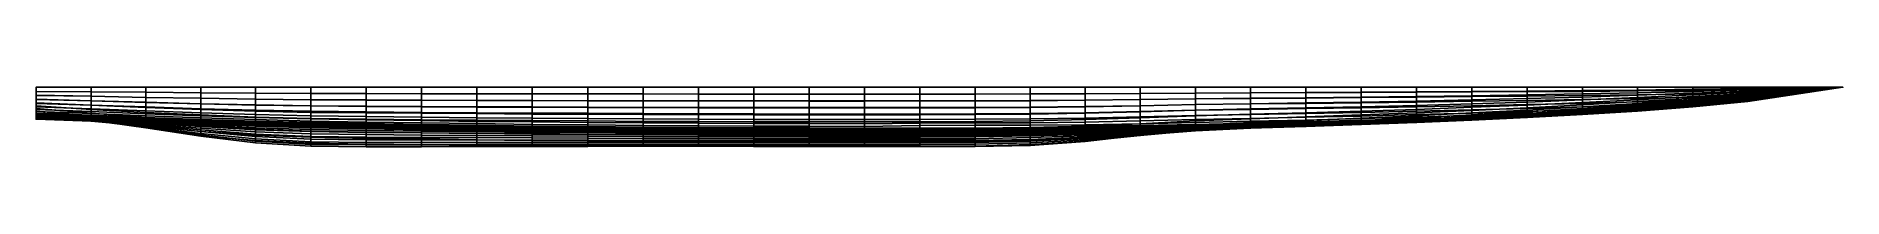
# Model space of a CAD drawing. Header units: millimetres. Extents: x 0 to 15000, y -4234 to -3738.
import ezdxf

# ---------------------------------------------------------------- set-up
doc = ezdxf.new("R2010")
doc.units = ezdxf.units.MM
doc.header["$MEASUREMENT"] = 0
doc.layers.add('Hull Meshes', color=18, linetype='Continuous', true_color=0x000000)

msp = doc.modelspace()

# ---------------------------------------------------------------- meshes
at = {"layer": 'Hull Meshes'}
mesh = msp.add_polyface(dxfattribs=at)
corners = [(0, -3738, -89), (456, -3738, -104), (456, -3775, -103), (0, -3772, -89), (456, -3813, -100), (0, -3806, -86), (456, -3850, -92), (0, -3840, -80), (456, -3886, -79), (0, -3873, -69), (456, -3917, -58), (0, -3902, -50), (456, -3941, -28), (0, -3924, -24), (456, -3958, 6), (0, -3941, 6), (456, -3971, 41), (0, -3953, 38), (456, -3981, 78), (0, -3963, 71), (456, -3989, 115), (0, -3971, 104), (456, -3996, 152), (0, -3978, 138), (456, -4002, 189), (0, -3985, 172), (456, -4007, 227), (0, -3990, 206), (456, -4012, 264), (0, -3995, 240), (456, -4016, 302), (0, -3999, 274), (456, -4019, 340), (0, -4002, 308), (456, -4020, 378), (0, -4004, 342), (456, -4021, 415), (0, -4004, 377), (456, -4021, 453), (0, -4001, 411), (456, -4019, 491), (0, -3997, 445), (456, -4016, 529), (0, -3989, 479), (456, -4011, 566), (0, -3980, 512), (456, -4004, 604), (0, -3968, 544), (456, -3994, 641), (0, -3954, 576), (456, -3978, 675), (0, -3936, 606), (456, -3955, 705), (0, -3916, 634), (456, -3923, 726), (0, -3893, 659), (456, -3887, 737), (0, -3867, 681), (456, -3851, 746), (0, -3837, 699), (456, -3813, 752), (0, -3805, 712), (456, -3775, 753), (0, -3772, 719), (456, -3738, 753), (0, -3738, 721), (910, -3738, -122), (910, -3780, -121), (910, -3822, -116), (910, -3863, -107), (910, -3902, -90), (910, -3935, -64), (910, -3960, -30), (910, -3977, 9), (910, -3989, 49), (910, -3999, 90), (910, -4007, 132), (910, -4014, 174), (910, -4020, 215), (910, -4025, 257), (910, -4029, 299), (910, -4034, 341), (910, -4040, 383), (910, -4047, 425), (910, -4054, 467), (910, -4061, 508), (910, -4067, 550), (910, -4072, 592), (910, -4075, 634), (910, -4073, 677), (910, -4060, 717), (910, -4028, 743), (910, -3989, 758), (910, -3948, 769), (910, -3906, 776), (910, -3864, 781), (910, -3822, 784), (910, -3780, 785), (910, -3738, 785)]
mesh.append_faces([[corners[k] for k in face] for face in [(0, 1, 2, 3), (3, 2, 4, 5), (5, 4, 6, 7), (7, 6, 8, 9), (9, 8, 10, 11), (11, 10, 12, 13), (13, 12, 14, 15), (15, 14, 16, 17), (17, 16, 18, 19), (19, 18, 20, 21), (21, 20, 22, 23), (23, 22, 24, 25), (25, 24, 26, 27), (27, 26, 28, 29), (29, 28, 30, 31), (31, 30, 32, 33), (33, 32, 34, 35), (35, 34, 36, 37), (37, 36, 38, 39), (39, 38, 40, 41), (41, 40, 42, 43), (43, 42, 44, 45), (45, 44, 46, 47), (47, 46, 48, 49), (49, 48, 50, 51), (51, 50, 52, 53), (53, 52, 54, 55), (55, 54, 56, 57), (57, 56, 58, 59), (59, 58, 60, 61), (61, 60, 62, 63), (63, 62, 64, 65), (1, 66, 67, 2), (2, 67, 68, 4), (4, 68, 69, 6), (6, 69, 70, 8), (8, 70, 71, 10), (10, 71, 72, 12), (12, 72, 73, 14), (14, 73, 74, 16), (16, 74, 75, 18), (18, 75, 76, 20), (20, 76, 77, 22), (22, 77, 78, 24), (24, 78, 79, 26), (26, 79, 80, 28), (28, 80, 81, 30), (30, 81, 82, 32), (32, 82, 83, 34), (34, 83, 84, 36), (36, 84, 85, 38), (38, 85, 86, 40), (40, 86, 87, 42), (42, 87, 88, 44), (44, 88, 89, 46), (46, 89, 90, 48), (48, 90, 91, 50), (50, 91, 92, 52), (52, 92, 93, 54), (54, 93, 94, 56), (56, 94, 95, 58), (58, 95, 96, 60), (60, 96, 97, 62), (62, 97, 98, 64)]])
mesh = msp.add_polyface(dxfattribs=at)
corners = [(910, -3738, -122), (1366, -3738, -143), (1366, -3784, -141), (910, -3780, -121), (1366, -3830, -135), (910, -3822, -116), (1366, -3875, -124), (910, -3863, -107), (1366, -3917, -104), (910, -3902, -90), (1366, -3952, -74), (910, -3935, -64), (1366, -3977, -35), (910, -3960, -30), (1366, -3993, 8), (910, -3977, 9), (1366, -4006, 53), (910, -3989, 49), (1366, -4015, 98), (910, -3999, 90), (1366, -4023, 144), (910, -4007, 132), (1366, -4030, 190), (910, -4014, 174), (1366, -4036, 236), (910, -4020, 215), (1366, -4041, 282), (910, -4025, 257), (1366, -4046, 328), (910, -4029, 299), (1366, -4055, 373), (910, -4034, 341), (1366, -4066, 418), (910, -4040, 383), (1366, -4079, 462), (910, -4047, 425), (1366, -4093, 507), (910, -4054, 467), (1366, -4108, 550), (910, -4061, 508), (1366, -4122, 595), (910, -4067, 550), (1366, -4135, 639), (910, -4072, 592), (1366, -4145, 684), (910, -4075, 634), (1366, -4143, 730), (910, -4073, 677), (1366, -4107, 749), (910, -4060, 717), (1366, -4061, 750), (910, -4028, 743), (1366, -4015, 749), (910, -3989, 758), (1366, -3969, 749), (910, -3948, 769), (1366, -3923, 748), (910, -3906, 776), (1366, -3876, 746), (910, -3864, 781), (1366, -3830, 745), (910, -3822, 784), (1366, -3784, 743), (910, -3780, 785), (1366, -3738, 742), (910, -3738, 785), (1822, -3738, -163), (1822, -3787, -161), (1822, -3837, -155), (1822, -3885, -141), (1822, -3930, -118), (1822, -3966, -84), (1822, -3991, -41), (1822, -4008, 6), (1822, -4020, 55), (1822, -4030, 104), (1822, -4038, 153), (1822, -4045, 203), (1822, -4050, 252), (1822, -4055, 302), (1822, -4063, 352), (1822, -4076, 400), (1822, -4092, 447), (1822, -4110, 494), (1822, -4129, 540), (1822, -4149, 586), (1822, -4168, 632), (1822, -4187, 679), (1822, -4200, 727), (1822, -4181, 770), (1822, -4136, 791), (1822, -4087, 802), (1822, -4038, 808), (1822, -3988, 809), (1822, -3938, 809), (1822, -3888, 809), (1822, -3838, 809), (1822, -3788, 809), (1822, -3738, 809)]
mesh.append_faces([[corners[k] for k in face] for face in [(0, 1, 2, 3), (3, 2, 4, 5), (5, 4, 6, 7), (7, 6, 8, 9), (9, 8, 10, 11), (11, 10, 12, 13), (13, 12, 14, 15), (15, 14, 16, 17), (17, 16, 18, 19), (19, 18, 20, 21), (21, 20, 22, 23), (23, 22, 24, 25), (25, 24, 26, 27), (27, 26, 28, 29), (29, 28, 30, 31), (31, 30, 32, 33), (33, 32, 34, 35), (35, 34, 36, 37), (37, 36, 38, 39), (39, 38, 40, 41), (41, 40, 42, 43), (43, 42, 44, 45), (45, 44, 46, 47), (47, 46, 48, 49), (49, 48, 50, 51), (51, 50, 52, 53), (53, 52, 54, 55), (55, 54, 56, 57), (57, 56, 58, 59), (59, 58, 60, 61), (61, 60, 62, 63), (63, 62, 64, 65), (1, 66, 67, 2), (2, 67, 68, 4), (4, 68, 69, 6), (6, 69, 70, 8), (8, 70, 71, 10), (10, 71, 72, 12), (12, 72, 73, 14), (14, 73, 74, 16), (16, 74, 75, 18), (18, 75, 76, 20), (20, 76, 77, 22), (22, 77, 78, 24), (24, 78, 79, 26), (26, 79, 80, 28), (28, 80, 81, 30), (30, 81, 82, 32), (32, 82, 83, 34), (34, 83, 84, 36), (36, 84, 85, 38), (38, 85, 86, 40), (40, 86, 87, 42), (42, 87, 88, 44), (44, 88, 89, 46), (46, 89, 90, 48), (48, 90, 91, 50), (50, 91, 92, 52), (52, 92, 93, 54), (54, 93, 94, 56), (56, 94, 95, 58), (58, 95, 96, 60), (60, 96, 97, 62), (62, 97, 98, 64)]])
mesh = msp.add_polyface(dxfattribs=at)
corners = [(1822, -3738, -163), (2281, -3738, -184), (2281, -3790, -181), (1822, -3787, -161), (2281, -3842, -174), (1822, -3837, -155), (2281, -3892, -159), (1822, -3885, -141), (2281, -3938, -135), (1822, -3930, -118), (2281, -3976, -99), (1822, -3966, -84), (2281, -4002, -54), (1822, -3991, -41), (2281, -4020, -4), (1822, -4008, 6), (2281, -4032, 47), (1822, -4020, 55), (2281, -4042, 98), (1822, -4030, 104), (2281, -4050, 150), (1822, -4038, 153), (2281, -4056, 202), (1822, -4045, 203), (2281, -4062, 254), (1822, -4050, 252), (2281, -4067, 306), (1822, -4055, 302), (2281, -4076, 357), (1822, -4063, 352), (2281, -4090, 408), (1822, -4076, 400), (2281, -4108, 457), (1822, -4092, 447), (2281, -4127, 506), (1822, -4110, 494), (2281, -4149, 554), (1822, -4129, 540), (2281, -4171, 601), (1822, -4149, 586), (2281, -4193, 648), (1822, -4168, 632), (2281, -4214, 696), (1822, -4187, 679), (2281, -4230, 746), (1822, -4200, 727), (2281, -4203, 788), (1822, -4181, 770), (2281, -4155, 810), (1822, -4136, 791), (2281, -4104, 818), (1822, -4087, 802), (2281, -4051, 818), (1822, -4038, 808), (2281, -3999, 818), (1822, -3988, 809), (2281, -3947, 816), (1822, -3938, 809), (2281, -3894, 815), (1822, -3888, 809), (2281, -3842, 813), (1822, -3838, 809), (2281, -3790, 811), (1822, -3788, 809), (2281, -3738, 810), (1822, -3738, 809), (2740, -3738, -202), (2740, -3791, -200), (2740, -3844, -192), (2740, -3896, -178), (2740, -3943, -153), (2740, -3982, -117), (2740, -4010, -71), (2740, -4028, -21), (2740, -4041, 31), (2740, -4051, 84), (2740, -4059, 137), (2740, -4066, 190), (2740, -4072, 243), (2740, -4077, 296), (2740, -4084, 349), (2740, -4098, 401), (2740, -4114, 452), (2740, -4133, 502), (2740, -4154, 551), (2740, -4175, 601), (2740, -4197, 649), (2740, -4218, 699), (2740, -4234, 750), (2740, -4212, 795), (2740, -4164, 819), (2740, -4112, 832), (2740, -4058, 835), (2740, -4005, 837), (2740, -3952, 839), (2740, -3898, 840), (2740, -3845, 840), (2740, -3791, 840), (2740, -3738, 840)]
mesh.append_faces([[corners[k] for k in face] for face in [(0, 1, 2, 3), (3, 2, 4, 5), (5, 4, 6, 7), (7, 6, 8, 9), (9, 8, 10, 11), (11, 10, 12, 13), (13, 12, 14, 15), (15, 14, 16, 17), (17, 16, 18, 19), (19, 18, 20, 21), (21, 20, 22, 23), (23, 22, 24, 25), (25, 24, 26, 27), (27, 26, 28, 29), (29, 28, 30, 31), (31, 30, 32, 33), (33, 32, 34, 35), (35, 34, 36, 37), (37, 36, 38, 39), (39, 38, 40, 41), (41, 40, 42, 43), (43, 42, 44, 45), (45, 44, 46, 47), (47, 46, 48, 49), (49, 48, 50, 51), (51, 50, 52, 53), (53, 52, 54, 55), (55, 54, 56, 57), (57, 56, 58, 59), (59, 58, 60, 61), (61, 60, 62, 63), (63, 62, 64, 65), (1, 66, 67, 2), (2, 67, 68, 4), (4, 68, 69, 6), (6, 69, 70, 8), (8, 70, 71, 10), (10, 71, 72, 12), (12, 72, 73, 14), (14, 73, 74, 16), (16, 74, 75, 18), (18, 75, 76, 20), (20, 76, 77, 22), (22, 77, 78, 24), (24, 78, 79, 26), (26, 79, 80, 28), (28, 80, 81, 30), (30, 81, 82, 32), (32, 82, 83, 34), (34, 83, 84, 36), (36, 84, 85, 38), (38, 85, 86, 40), (40, 86, 87, 42), (42, 87, 88, 44), (44, 88, 89, 46), (46, 89, 90, 48), (48, 90, 91, 50), (50, 91, 92, 52), (52, 92, 93, 54), (54, 93, 94, 56), (56, 94, 95, 58), (58, 95, 96, 60), (60, 96, 97, 62), (62, 97, 98, 64)]])
mesh = msp.add_polyface(dxfattribs=at)
corners = [(2740, -3738, -202), (3200, -3738, -219), (3200, -3792, -217), (2740, -3791, -200), (3200, -3846, -209), (2740, -3844, -192), (3200, -3898, -194), (2740, -3896, -178), (3200, -3947, -170), (2740, -3943, -153), (3200, -3988, -134), (2740, -3982, -117), (3200, -4016, -87), (2740, -4010, -71), (3200, -4035, -36), (2740, -4028, -21), (3200, -4048, 16), (2740, -4041, 31), (3200, -4059, 70), (2740, -4051, 84), (3200, -4067, 124), (2740, -4059, 137), (3200, -4074, 177), (2740, -4066, 190), (3200, -4080, 232), (2740, -4072, 243), (3200, -4085, 286), (2740, -4077, 296), (3200, -4092, 340), (2740, -4084, 349), (3200, -4103, 393), (2740, -4098, 401), (3200, -4119, 445), (2740, -4114, 452), (3200, -4137, 496), (2740, -4133, 502), (3200, -4156, 547), (2740, -4154, 551), (3200, -4176, 598), (2740, -4175, 601), (3200, -4197, 648), (2740, -4197, 649), (3200, -4217, 698), (2740, -4218, 699), (3200, -4234, 750), (2740, -4234, 750), (3200, -4217, 799), (2740, -4212, 795), (3200, -4169, 826), (2740, -4164, 819), (3200, -4117, 842), (2740, -4112, 832), (3200, -4063, 847), (2740, -4058, 835), (3200, -4009, 851), (2740, -4005, 837), (3200, -3955, 854), (2740, -3952, 839), (3200, -3900, 857), (2740, -3898, 840), (3200, -3846, 860), (2740, -3845, 840), (3200, -3792, 863), (2740, -3791, 840), (3200, -3738, 866), (2740, -3738, 840), (3659, -3738, -233), (3659, -3793, -231), (3659, -3847, -223), (3659, -3900, -208), (3659, -3950, -184), (3659, -3992, -148), (3659, -4022, -102), (3659, -4041, -50), (3659, -4055, 3), (3659, -4065, 57), (3659, -4074, 112), (3659, -4081, 166), (3659, -4087, 221), (3659, -4092, 276), (3659, -4098, 331), (3659, -4109, 385), (3659, -4123, 438), (3659, -4140, 490), (3659, -4158, 542), (3659, -4177, 594), (3659, -4197, 646), (3659, -4216, 697), (3659, -4232, 750), (3659, -4222, 801), (3659, -4176, 832), (3659, -4123, 847), (3659, -4068, 848), (3659, -4013, 849), (3659, -3958, 849), (3659, -3903, 850), (3659, -3848, 851), (3659, -3793, 851), (3659, -3738, 852)]
mesh.append_faces([[corners[k] for k in face] for face in [(0, 1, 2, 3), (3, 2, 4, 5), (5, 4, 6, 7), (7, 6, 8, 9), (9, 8, 10, 11), (11, 10, 12, 13), (13, 12, 14, 15), (15, 14, 16, 17), (17, 16, 18, 19), (19, 18, 20, 21), (21, 20, 22, 23), (23, 22, 24, 25), (25, 24, 26, 27), (27, 26, 28, 29), (29, 28, 30, 31), (31, 30, 32, 33), (33, 32, 34, 35), (35, 34, 36, 37), (37, 36, 38, 39), (39, 38, 40, 41), (41, 40, 42, 43), (43, 42, 44, 45), (45, 44, 46, 47), (47, 46, 48, 49), (49, 48, 50, 51), (51, 50, 52, 53), (53, 52, 54, 55), (55, 54, 56, 57), (57, 56, 58, 59), (59, 58, 60, 61), (61, 60, 62, 63), (63, 62, 64, 65), (1, 66, 67, 2), (2, 67, 68, 4), (4, 68, 69, 6), (6, 69, 70, 8), (8, 70, 71, 10), (10, 71, 72, 12), (12, 72, 73, 14), (14, 73, 74, 16), (16, 74, 75, 18), (18, 75, 76, 20), (20, 76, 77, 22), (22, 77, 78, 24), (24, 78, 79, 26), (26, 79, 80, 28), (28, 80, 81, 30), (30, 81, 82, 32), (32, 82, 83, 34), (34, 83, 84, 36), (36, 84, 85, 38), (38, 85, 86, 40), (40, 86, 87, 42), (42, 87, 88, 44), (44, 88, 89, 46), (46, 89, 90, 48), (48, 90, 91, 50), (50, 91, 92, 52), (52, 92, 93, 54), (54, 93, 94, 56), (56, 94, 95, 58), (58, 95, 96, 60), (60, 96, 97, 62), (62, 97, 98, 64)]])
mesh = msp.add_polyface(dxfattribs=at)
corners = [(3659, -3738, -233), (4119, -3738, -245), (4119, -3793, -242), (3659, -3793, -231), (4119, -3848, -235), (3659, -3847, -223), (4119, -3902, -220), (3659, -3900, -208), (4119, -3953, -196), (3659, -3950, -184), (4119, -3996, -160), (3659, -3992, -148), (4119, -4027, -114), (3659, -4022, -102), (4119, -4047, -62), (3659, -4041, -50), (4119, -4061, -8), (3659, -4055, 3), (4119, -4071, 47), (3659, -4065, 57), (4119, -4080, 102), (3659, -4074, 112), (4119, -4087, 157), (3659, -4081, 166), (4119, -4094, 213), (3659, -4087, 221), (4119, -4099, 268), (3659, -4092, 276), (4119, -4104, 324), (3659, -4098, 331), (4119, -4114, 378), (3659, -4109, 385), (4119, -4127, 433), (3659, -4123, 438), (4119, -4143, 486), (3659, -4140, 490), (4119, -4160, 539), (3659, -4158, 542), (4119, -4178, 592), (3659, -4177, 594), (4119, -4197, 644), (3659, -4197, 646), (4119, -4215, 697), (3659, -4216, 697), (4119, -4231, 750), (3659, -4232, 750), (4119, -4225, 804), (3659, -4222, 801), (4119, -4181, 838), (3659, -4176, 832), (4119, -4128, 854), (3659, -4123, 847), (4119, -4072, 854), (3659, -4068, 848), (4119, -4016, 854), (3659, -4013, 849), (4119, -3961, 854), (3659, -3958, 849), (4119, -3905, 854), (3659, -3903, 850), (4119, -3849, 854), (3659, -3848, 851), (4119, -3793, 854), (3659, -3793, 851), (4119, -3738, 854), (3659, -3738, 852), (4579, -3738, -254), (4579, -3794, -252), (4579, -3850, -244), (4579, -3904, -229), (4579, -3955, -205), (4579, -3999, -170), (4579, -4031, -123), (4579, -4052, -71), (4579, -4066, -17), (4579, -4077, 39), (4579, -4085, 94), (4579, -4093, 150), (4579, -4099, 206), (4579, -4105, 262), (4579, -4110, 318), (4579, -4119, 374), (4579, -4131, 429), (4579, -4146, 483), (4579, -4162, 537), (4579, -4180, 591), (4579, -4197, 644), (4579, -4215, 698), (4579, -4231, 752), (4579, -4228, 807), (4579, -4185, 843), (4579, -4132, 862), (4579, -4076, 862), (4579, -4019, 862), (4579, -3963, 862), (4579, -3907, 862), (4579, -3850, 862), (4579, -3794, 862), (4579, -3738, 862)]
mesh.append_faces([[corners[k] for k in face] for face in [(0, 1, 2, 3), (3, 2, 4, 5), (5, 4, 6, 7), (7, 6, 8, 9), (9, 8, 10, 11), (11, 10, 12, 13), (13, 12, 14, 15), (15, 14, 16, 17), (17, 16, 18, 19), (19, 18, 20, 21), (21, 20, 22, 23), (23, 22, 24, 25), (25, 24, 26, 27), (27, 26, 28, 29), (29, 28, 30, 31), (31, 30, 32, 33), (33, 32, 34, 35), (35, 34, 36, 37), (37, 36, 38, 39), (39, 38, 40, 41), (41, 40, 42, 43), (43, 42, 44, 45), (45, 44, 46, 47), (47, 46, 48, 49), (49, 48, 50, 51), (51, 50, 52, 53), (53, 52, 54, 55), (55, 54, 56, 57), (57, 56, 58, 59), (59, 58, 60, 61), (61, 60, 62, 63), (63, 62, 64, 65), (1, 66, 67, 2), (2, 67, 68, 4), (4, 68, 69, 6), (6, 69, 70, 8), (8, 70, 71, 10), (10, 71, 72, 12), (12, 72, 73, 14), (14, 73, 74, 16), (16, 74, 75, 18), (18, 75, 76, 20), (20, 76, 77, 22), (22, 77, 78, 24), (24, 78, 79, 26), (26, 79, 80, 28), (28, 80, 81, 30), (30, 81, 82, 32), (32, 82, 83, 34), (34, 83, 84, 36), (36, 84, 85, 38), (38, 85, 86, 40), (40, 86, 87, 42), (42, 87, 88, 44), (44, 88, 89, 46), (46, 89, 90, 48), (48, 90, 91, 50), (50, 91, 92, 52), (52, 92, 93, 54), (54, 93, 94, 56), (56, 94, 95, 58), (58, 95, 96, 60), (60, 96, 97, 62), (62, 97, 98, 64)]])
mesh = msp.add_polyface(dxfattribs=at)
corners = [(4579, -3738, -254), (5039, -3738, -261), (5039, -3794, -258), (4579, -3794, -252), (5039, -3851, -250), (4579, -3850, -244), (5039, -3906, -236), (4579, -3904, -229), (5039, -3957, -212), (4579, -3955, -205), (5039, -4002, -177), (4579, -3999, -170), (5039, -4035, -130), (4579, -4031, -123), (5039, -4056, -77), (4579, -4052, -71), (5039, -4070, -22), (4579, -4066, -17), (5039, -4081, 33), (4579, -4077, 39), (5039, -4090, 90), (4579, -4085, 94), (5039, -4097, 146), (4579, -4093, 150), (5039, -4104, 202), (4579, -4099, 206), (5039, -4109, 259), (4579, -4105, 262), (5039, -4114, 316), (4579, -4110, 318), (5039, -4123, 372), (4579, -4119, 374), (5039, -4135, 427), (4579, -4131, 429), (5039, -4149, 482), (4579, -4146, 483), (5039, -4164, 537), (4579, -4162, 537), (5039, -4181, 592), (4579, -4180, 591), (5039, -4198, 646), (4579, -4197, 644), (5039, -4215, 700), (4579, -4215, 698), (5039, -4230, 755), (4579, -4231, 752), (5039, -4229, 811), (4579, -4228, 807), (5039, -4187, 849), (4579, -4185, 843), (5039, -4134, 869), (4579, -4132, 862), (5039, -4079, 879), (4579, -4076, 862), (5039, -4022, 879), (4579, -4019, 862), (5039, -3965, 879), (4579, -3963, 862), (5039, -3908, 879), (4579, -3907, 862), (5039, -3851, 879), (4579, -3850, 862), (5039, -3794, 879), (4579, -3794, 862), (5039, -3738, 879), (4579, -3738, 862), (5498, -3738, -264), (5498, -3795, -262), (5498, -3851, -254), (5498, -3907, -239), (5498, -3959, -216), (5498, -4005, -181), (5498, -4038, -134), (5498, -4059, -81), (5498, -4073, -26), (5498, -4084, 30), (5498, -4093, 87), (5498, -4101, 144), (5498, -4107, 201), (5498, -4113, 258), (5498, -4118, 315), (5498, -4126, 371), (5498, -4138, 427), (5498, -4151, 483), (5498, -4166, 538), (5498, -4182, 593), (5498, -4199, 648), (5498, -4215, 703), (5498, -4230, 758), (5498, -4230, 815), (5498, -4189, 854), (5498, -4136, 875), (5498, -4080, 889), (5498, -4023, 896), (5498, -3966, 900), (5498, -3909, 902), (5498, -3852, 902), (5498, -3795, 902), (5498, -3738, 902)]
mesh.append_faces([[corners[k] for k in face] for face in [(0, 1, 2, 3), (3, 2, 4, 5), (5, 4, 6, 7), (7, 6, 8, 9), (9, 8, 10, 11), (11, 10, 12, 13), (13, 12, 14, 15), (15, 14, 16, 17), (17, 16, 18, 19), (19, 18, 20, 21), (21, 20, 22, 23), (23, 22, 24, 25), (25, 24, 26, 27), (27, 26, 28, 29), (29, 28, 30, 31), (31, 30, 32, 33), (33, 32, 34, 35), (35, 34, 36, 37), (37, 36, 38, 39), (39, 38, 40, 41), (41, 40, 42, 43), (43, 42, 44, 45), (45, 44, 46, 47), (47, 46, 48, 49), (49, 48, 50, 51), (51, 50, 52, 53), (53, 52, 54, 55), (55, 54, 56, 57), (57, 56, 58, 59), (59, 58, 60, 61), (61, 60, 62, 63), (63, 62, 64, 65), (1, 66, 67, 2), (2, 67, 68, 4), (4, 68, 69, 6), (6, 69, 70, 8), (8, 70, 71, 10), (10, 71, 72, 12), (12, 72, 73, 14), (14, 73, 74, 16), (16, 74, 75, 18), (18, 75, 76, 20), (20, 76, 77, 22), (22, 77, 78, 24), (24, 78, 79, 26), (26, 79, 80, 28), (28, 80, 81, 30), (30, 81, 82, 32), (32, 82, 83, 34), (34, 83, 84, 36), (36, 84, 85, 38), (38, 85, 86, 40), (40, 86, 87, 42), (42, 87, 88, 44), (44, 88, 89, 46), (46, 89, 90, 48), (48, 90, 91, 50), (50, 91, 92, 52), (52, 92, 93, 54), (54, 93, 94, 56), (56, 94, 95, 58), (58, 95, 96, 60), (60, 96, 97, 62), (62, 97, 98, 64)]])
mesh = msp.add_polyface(dxfattribs=at)
corners = [(5498, -3738, -264), (5958, -3738, -265), (5958, -3795, -263), (5498, -3795, -262), (5958, -3852, -255), (5498, -3851, -254), (5958, -3908, -241), (5498, -3907, -239), (5958, -3960, -218), (5498, -3959, -216), (5958, -4006, -183), (5498, -4005, -181), (5958, -4040, -136), (5498, -4038, -134), (5958, -4061, -83), (5498, -4059, -81), (5958, -4076, -28), (5498, -4073, -26), (5958, -4087, 29), (5498, -4084, 30), (5958, -4096, 86), (5498, -4093, 87), (5958, -4103, 143), (5498, -4101, 144), (5958, -4110, 200), (5498, -4107, 201), (5958, -4115, 257), (5498, -4113, 258), (5958, -4120, 314), (5498, -4118, 315), (5958, -4128, 371), (5498, -4126, 371), (5958, -4139, 427), (5498, -4138, 427), (5958, -4152, 483), (5498, -4151, 483), (5958, -4167, 539), (5498, -4166, 538), (5958, -4182, 594), (5498, -4182, 593), (5958, -4198, 650), (5498, -4199, 648), (5958, -4214, 705), (5498, -4215, 703), (5958, -4229, 760), (5498, -4230, 758), (5958, -4232, 817), (5498, -4230, 815), (5958, -4192, 858), (5498, -4189, 854), (5958, -4139, 880), (5498, -4136, 875), (5958, -4082, 885), (5498, -4080, 889), (5958, -4025, 887), (5498, -4023, 896), (5958, -3967, 889), (5498, -3966, 900), (5958, -3910, 890), (5498, -3909, 902), (5958, -3852, 890), (5498, -3852, 902), (5958, -3795, 890), (5498, -3795, 902), (5958, -3738, 890), (5498, -3738, 902), (6417, -3738, -264), (6417, -3795, -261), (6417, -3852, -254), (6417, -3908, -239), (6417, -3961, -216), (6417, -4007, -182), (6417, -4041, -136), (6417, -4063, -82), (6417, -4077, -27), (6417, -4088, 30), (6417, -4097, 87), (6417, -4105, 144), (6417, -4111, 201), (6417, -4116, 259), (6417, -4121, 316), (6417, -4129, 373), (6417, -4140, 430), (6417, -4153, 486), (6417, -4167, 542), (6417, -4183, 597), (6417, -4198, 653), (6417, -4214, 708), (6417, -4228, 764), (6417, -4233, 821), (6417, -4194, 862), (6417, -4141, 884), (6417, -4083, 885), (6417, -4026, 885), (6417, -3968, 885), (6417, -3910, 885), (6417, -3853, 885), (6417, -3795, 885), (6417, -3738, 885)]
mesh.append_faces([[corners[k] for k in face] for face in [(0, 1, 2, 3), (3, 2, 4, 5), (5, 4, 6, 7), (7, 6, 8, 9), (9, 8, 10, 11), (11, 10, 12, 13), (13, 12, 14, 15), (15, 14, 16, 17), (17, 16, 18, 19), (19, 18, 20, 21), (21, 20, 22, 23), (23, 22, 24, 25), (25, 24, 26, 27), (27, 26, 28, 29), (29, 28, 30, 31), (31, 30, 32, 33), (33, 32, 34, 35), (35, 34, 36, 37), (37, 36, 38, 39), (39, 38, 40, 41), (41, 40, 42, 43), (43, 42, 44, 45), (45, 44, 46, 47), (47, 46, 48, 49), (49, 48, 50, 51), (51, 50, 52, 53), (53, 52, 54, 55), (55, 54, 56, 57), (57, 56, 58, 59), (59, 58, 60, 61), (61, 60, 62, 63), (63, 62, 64, 65), (1, 66, 67, 2), (2, 67, 68, 4), (4, 68, 69, 6), (6, 69, 70, 8), (8, 70, 71, 10), (10, 71, 72, 12), (12, 72, 73, 14), (14, 73, 74, 16), (16, 74, 75, 18), (18, 75, 76, 20), (20, 76, 77, 22), (22, 77, 78, 24), (24, 78, 79, 26), (26, 79, 80, 28), (28, 80, 81, 30), (30, 81, 82, 32), (32, 82, 83, 34), (34, 83, 84, 36), (36, 84, 85, 38), (38, 85, 86, 40), (40, 86, 87, 42), (42, 87, 88, 44), (44, 88, 89, 46), (46, 89, 90, 48), (48, 90, 91, 50), (50, 91, 92, 52), (52, 92, 93, 54), (54, 93, 94, 56), (56, 94, 95, 58), (58, 95, 96, 60), (60, 96, 97, 62), (62, 97, 98, 64)]])
mesh = msp.add_polyface(dxfattribs=at)
corners = [(6417, -3738, -264), (6877, -3738, -259), (6877, -3795, -257), (6417, -3795, -261), (6877, -3852, -249), (6417, -3852, -254), (6877, -3908, -235), (6417, -3908, -239), (6877, -3962, -212), (6417, -3961, -216), (6877, -4008, -178), (6417, -4007, -182), (6877, -4042, -132), (6417, -4041, -136), (6877, -4064, -78), (6417, -4063, -82), (6877, -4078, -22), (6417, -4077, -27), (6877, -4089, 34), (6417, -4088, 30), (6877, -4098, 91), (6417, -4097, 87), (6877, -4105, 148), (6417, -4105, 144), (6877, -4111, 206), (6417, -4111, 201), (6877, -4117, 263), (6417, -4116, 259), (6877, -4122, 321), (6417, -4121, 316), (6877, -4130, 378), (6417, -4129, 373), (6877, -4141, 435), (6417, -4140, 430), (6877, -4154, 491), (6417, -4153, 486), (6877, -4168, 547), (6417, -4167, 542), (6877, -4183, 602), (6417, -4183, 597), (6877, -4198, 658), (6417, -4198, 653), (6877, -4214, 714), (6417, -4214, 708), (6877, -4228, 769), (6417, -4228, 764), (6877, -4233, 827), (6417, -4233, 821), (6877, -4193, 868), (6417, -4194, 862), (6877, -4140, 889), (6417, -4141, 884), (6877, -4083, 898), (6417, -4083, 885), (6877, -4026, 903), (6417, -4026, 885), (6877, -3968, 907), (6417, -3968, 885), (6877, -3911, 910), (6417, -3910, 885), (6877, -3853, 912), (6417, -3853, 885), (6877, -3795, 913), (6417, -3795, 885), (6877, -3738, 913), (6417, -3738, 885), (7336, -3738, -243), (7336, -3795, -240), (7336, -3852, -233), (7336, -3908, -219), (7336, -3961, -195), (7336, -4006, -160), (7336, -4038, -112), (7336, -4058, -58), (7336, -4079, -13), (7336, -4089, 43), (7336, -4098, 100), (7336, -4105, 157), (7336, -4111, 214), (7336, -4116, 272), (7336, -4121, 329), (7336, -4129, 386), (7336, -4141, 442), (7336, -4153, 498), (7336, -4168, 554), (7336, -4183, 610), (7336, -4198, 665), (7336, -4214, 720), (7336, -4228, 776), (7336, -4233, 833), (7336, -4192, 873), (7336, -4138, 892), (7336, -4082, 904), (7336, -4025, 908), (7336, -3967, 910), (7336, -3910, 910), (7336, -3852, 910), (7336, -3795, 909), (7336, -3738, 909)]
mesh.append_faces([[corners[k] for k in face] for face in [(0, 1, 2, 3), (3, 2, 4, 5), (5, 4, 6, 7), (7, 6, 8, 9), (9, 8, 10, 11), (11, 10, 12, 13), (13, 12, 14, 15), (15, 14, 16, 17), (17, 16, 18, 19), (19, 18, 20, 21), (21, 20, 22, 23), (23, 22, 24, 25), (25, 24, 26, 27), (27, 26, 28, 29), (29, 28, 30, 31), (31, 30, 32, 33), (33, 32, 34, 35), (35, 34, 36, 37), (37, 36, 38, 39), (39, 38, 40, 41), (41, 40, 42, 43), (43, 42, 44, 45), (45, 44, 46, 47), (47, 46, 48, 49), (49, 48, 50, 51), (51, 50, 52, 53), (53, 52, 54, 55), (55, 54, 56, 57), (57, 56, 58, 59), (59, 58, 60, 61), (61, 60, 62, 63), (63, 62, 64, 65), (1, 66, 67, 2), (2, 67, 68, 4), (4, 68, 69, 6), (6, 69, 70, 8), (8, 70, 71, 10), (10, 71, 72, 12), (12, 72, 73, 14), (14, 73, 74, 16), (16, 74, 75, 18), (18, 75, 76, 20), (20, 76, 77, 22), (22, 77, 78, 24), (24, 78, 79, 26), (26, 79, 80, 28), (28, 80, 81, 30), (30, 81, 82, 32), (32, 82, 83, 34), (34, 83, 84, 36), (36, 84, 85, 38), (38, 85, 86, 40), (40, 86, 87, 42), (42, 87, 88, 44), (44, 88, 89, 46), (46, 89, 90, 48), (48, 90, 91, 50), (50, 91, 92, 52), (52, 92, 93, 54), (54, 93, 94, 56), (56, 94, 95, 58), (58, 95, 96, 60), (60, 96, 97, 62), (62, 97, 98, 64)]])
mesh = msp.add_polyface(dxfattribs=at)
corners = [(7336, -3738, -243), (7795, -3738, -228), (7795, -3795, -226), (7336, -3795, -240), (7795, -3852, -219), (7336, -3852, -233), (7795, -3907, -204), (7336, -3908, -219), (7795, -3960, -181), (7336, -3961, -195), (7795, -4004, -145), (7336, -4006, -160), (7795, -4034, -97), (7336, -4038, -112), (7795, -4053, -43), (7336, -4058, -58), (7795, -4078, -4), (7336, -4079, -13), (7795, -4088, 53), (7336, -4089, 43), (7795, -4096, 110), (7336, -4098, 100), (7795, -4103, 166), (7336, -4105, 157), (7795, -4109, 223), (7336, -4111, 214), (7795, -4114, 280), (7336, -4116, 272), (7795, -4119, 338), (7336, -4121, 329), (7795, -4128, 394), (7336, -4129, 386), (7795, -4139, 450), (7336, -4141, 442), (7795, -4152, 506), (7336, -4153, 498), (7795, -4167, 561), (7336, -4168, 554), (7795, -4182, 617), (7336, -4183, 610), (7795, -4198, 672), (7336, -4198, 665), (7795, -4213, 727), (7336, -4214, 720), (7795, -4228, 782), (7336, -4228, 776), (7795, -4233, 839), (7336, -4233, 833), (7795, -4191, 877), (7336, -4192, 873), (7795, -4137, 896), (7336, -4138, 892), (7795, -4081, 906), (7336, -4082, 904), (7795, -4024, 909), (7336, -4025, 908), (7795, -3966, 910), (7336, -3967, 910), (7795, -3909, 912), (7336, -3910, 910), (7795, -3852, 913), (7336, -3852, 910), (7795, -3795, 913), (7336, -3795, 909), (7795, -3738, 913), (7336, -3738, 909), (8253, -3738, -226), (8253, -3794, -224), (8253, -3849, -217), (8253, -3904, -204), (8253, -3956, -183), (8253, -4001, -150), (8253, -4034, -104), (8253, -4054, -52), (8253, -4073, -4), (8253, -4083, 51), (8253, -4091, 106), (8253, -4098, 162), (8253, -4104, 218), (8253, -4109, 274), (8253, -4113, 329), (8253, -4121, 385), (8253, -4132, 440), (8253, -4144, 495), (8253, -4158, 549), (8253, -4172, 603), (8253, -4187, 657), (8253, -4202, 711), (8253, -4216, 766), (8253, -4224, 821), (8253, -4184, 848), (8253, -4129, 856), (8253, -4074, 860), (8253, -4018, 862), (8253, -3962, 864), (8253, -3906, 867), (8253, -3850, 869), (8253, -3794, 870), (8253, -3738, 872)]
mesh.append_faces([[corners[k] for k in face] for face in [(0, 1, 2, 3), (3, 2, 4, 5), (5, 4, 6, 7), (7, 6, 8, 9), (9, 8, 10, 11), (11, 10, 12, 13), (13, 12, 14, 15), (15, 14, 16, 17), (17, 16, 18, 19), (19, 18, 20, 21), (21, 20, 22, 23), (23, 22, 24, 25), (25, 24, 26, 27), (27, 26, 28, 29), (29, 28, 30, 31), (31, 30, 32, 33), (33, 32, 34, 35), (35, 34, 36, 37), (37, 36, 38, 39), (39, 38, 40, 41), (41, 40, 42, 43), (43, 42, 44, 45), (45, 44, 46, 47), (47, 46, 48, 49), (49, 48, 50, 51), (51, 50, 52, 53), (53, 52, 54, 55), (55, 54, 56, 57), (57, 56, 58, 59), (59, 58, 60, 61), (61, 60, 62, 63), (63, 62, 64, 65), (1, 66, 67, 2), (2, 67, 68, 4), (4, 68, 69, 6), (6, 69, 70, 8), (8, 70, 71, 10), (10, 71, 72, 12), (12, 72, 73, 14), (14, 73, 74, 16), (16, 74, 75, 18), (18, 75, 76, 20), (20, 76, 77, 22), (22, 77, 78, 24), (24, 78, 79, 26), (26, 79, 80, 28), (28, 80, 81, 30), (30, 81, 82, 32), (32, 82, 83, 34), (34, 83, 84, 36), (36, 84, 85, 38), (38, 85, 86, 40), (40, 86, 87, 42), (42, 87, 88, 44), (44, 88, 89, 46), (46, 89, 90, 48), (48, 90, 91, 50), (50, 91, 92, 52), (52, 92, 93, 54), (54, 93, 94, 56), (56, 94, 95, 58), (58, 95, 96, 60), (60, 96, 97, 62), (62, 97, 98, 64)]])
mesh = msp.add_polyface(dxfattribs=at)
corners = [(8253, -3738, -226), (8709, -3738, -219), (8709, -3792, -217), (8253, -3794, -224), (8709, -3846, -211), (8253, -3849, -217), (8709, -3899, -199), (8253, -3904, -204), (8709, -3950, -179), (8253, -3956, -183), (8709, -3995, -150), (8253, -4001, -150), (8709, -4029, -108), (8253, -4034, -104), (8709, -4051, -58), (8253, -4054, -52), (8709, -4066, -6), (8253, -4073, -4), (8709, -4077, 47), (8253, -4083, 51), (8709, -4085, 101), (8253, -4091, 106), (8709, -4092, 155), (8253, -4098, 162), (8709, -4097, 209), (8253, -4104, 218), (8709, -4102, 263), (8253, -4109, 274), (8709, -4106, 317), (8253, -4113, 329), (8709, -4112, 371), (8253, -4121, 385), (8709, -4121, 425), (8253, -4132, 440), (8709, -4131, 478), (8253, -4144, 495), (8709, -4142, 531), (8253, -4158, 549), (8709, -4153, 584), (8253, -4172, 603), (8709, -4165, 637), (8253, -4187, 657), (8709, -4176, 690), (8253, -4202, 711), (8709, -4186, 743), (8253, -4216, 766), (8709, -4189, 798), (8253, -4224, 821), (8709, -4162, 835), (8253, -4184, 848), (8709, -4114, 853), (8253, -4129, 856), (8709, -4062, 864), (8253, -4074, 860), (8709, -4008, 872), (8253, -4018, 862), (8709, -3954, 877), (8253, -3962, 864), (8709, -3900, 881), (8253, -3906, 867), (8709, -3846, 885), (8253, -3850, 869), (8709, -3792, 887), (8253, -3794, 870), (8709, -3738, 889), (8253, -3738, 872), (9166, -3738, -204), (9166, -3789, -202), (9166, -3841, -197), (9166, -3892, -186), (9166, -3940, -169), (9166, -3984, -142), (9166, -4019, -103), (9166, -4042, -57), (9166, -4057, -8), (9166, -4068, 43), (9166, -4076, 94), (9166, -4083, 145), (9166, -4089, 197), (9166, -4093, 248), (9166, -4097, 300), (9166, -4101, 351), (9166, -4107, 403), (9166, -4113, 454), (9166, -4120, 505), (9166, -4126, 556), (9166, -4133, 608), (9166, -4138, 659), (9166, -4141, 711), (9166, -4138, 763), (9166, -4122, 812), (9166, -4087, 849), (9166, -4042, 873), (9166, -3993, 889), (9166, -3943, 901), (9166, -3892, 909), (9166, -3841, 915), (9166, -3789, 919), (9166, -3738, 922)]
mesh.append_faces([[corners[k] for k in face] for face in [(0, 1, 2, 3), (3, 2, 4, 5), (5, 4, 6, 7), (7, 6, 8, 9), (9, 8, 10, 11), (11, 10, 12, 13), (13, 12, 14, 15), (15, 14, 16, 17), (17, 16, 18, 19), (19, 18, 20, 21), (21, 20, 22, 23), (23, 22, 24, 25), (25, 24, 26, 27), (27, 26, 28, 29), (29, 28, 30, 31), (31, 30, 32, 33), (33, 32, 34, 35), (35, 34, 36, 37), (37, 36, 38, 39), (39, 38, 40, 41), (41, 40, 42, 43), (43, 42, 44, 45), (45, 44, 46, 47), (47, 46, 48, 49), (49, 48, 50, 51), (51, 50, 52, 53), (53, 52, 54, 55), (55, 54, 56, 57), (57, 56, 58, 59), (59, 58, 60, 61), (61, 60, 62, 63), (63, 62, 64, 65), (1, 66, 67, 2), (2, 67, 68, 4), (4, 68, 69, 6), (6, 69, 70, 8), (8, 70, 71, 10), (10, 71, 72, 12), (12, 72, 73, 14), (14, 73, 74, 16), (16, 74, 75, 18), (18, 75, 76, 20), (20, 76, 77, 22), (22, 77, 78, 24), (24, 78, 79, 26), (26, 79, 80, 28), (28, 80, 81, 30), (30, 81, 82, 32), (32, 82, 83, 34), (34, 83, 84, 36), (36, 84, 85, 38), (38, 85, 86, 40), (40, 86, 87, 42), (42, 87, 88, 44), (44, 88, 89, 46), (46, 89, 90, 48), (48, 90, 91, 50), (50, 91, 92, 52), (52, 92, 93, 54), (54, 93, 94, 56), (56, 94, 95, 58), (58, 95, 96, 60), (60, 96, 97, 62), (62, 97, 98, 64)]])
mesh = msp.add_polyface(dxfattribs=at)
corners = [(9166, -3738, -204), (9624, -3738, -187), (9624, -3786, -186), (9166, -3789, -202), (9624, -3835, -181), (9166, -3841, -197), (9624, -3883, -172), (9166, -3892, -186), (9624, -3930, -157), (9166, -3940, -169), (9624, -3973, -133), (9166, -3984, -142), (9624, -4007, -98), (9166, -4019, -103), (9624, -4031, -55), (9166, -4042, -57), (9624, -4047, -9), (9166, -4057, -8), (9624, -4058, 39), (9166, -4068, 43), (9624, -4066, 87), (9166, -4076, 94), (9624, -4073, 136), (9166, -4083, 145), (9624, -4078, 184), (9166, -4089, 197), (9624, -4083, 233), (9166, -4093, 248), (9624, -4086, 282), (9166, -4097, 300), (9624, -4089, 331), (9166, -4101, 351), (9624, -4092, 380), (9166, -4107, 403), (9624, -4095, 429), (9166, -4113, 454), (9624, -4097, 477), (9166, -4120, 505), (9624, -4099, 526), (9166, -4126, 556), (9624, -4100, 575), (9166, -4133, 608), (9624, -4100, 624), (9166, -4138, 659), (9624, -4098, 673), (9166, -4141, 711), (9624, -4092, 722), (9166, -4138, 763), (9624, -4080, 770), (9166, -4122, 812), (9624, -4055, 812), (9166, -4087, 849), (9624, -4019, 844), (9166, -4042, 873), (9624, -3976, 867), (9166, -3993, 889), (9624, -3930, 883), (9166, -3943, 901), (9624, -3883, 895), (9166, -3892, 909), (9624, -3834, 905), (9166, -3841, 915), (9624, -3786, 912), (9166, -3789, 919), (9624, -3738, 918), (9166, -3738, 922), (10083, -3738, -169), (10083, -3784, -168), (10083, -3831, -164), (10083, -3877, -155), (10083, -3922, -141), (10083, -3964, -119), (10083, -3997, -87), (10083, -4021, -46), (10083, -4036, -2), (10083, -4047, 44), (10083, -4055, 90), (10083, -4062, 136), (10083, -4067, 183), (10083, -4071, 230), (10083, -4075, 277), (10083, -4077, 323), (10083, -4079, 370), (10083, -4080, 417), (10083, -4080, 464), (10083, -4079, 511), (10083, -4078, 558), (10083, -4075, 605), (10083, -4071, 651), (10083, -4064, 698), (10083, -4052, 744), (10083, -4031, 786), (10083, -4000, 821), (10083, -3962, 848), (10083, -3919, 867), (10083, -3875, 883), (10083, -3830, 894), (10083, -3784, 904), (10083, -3738, 912)]
mesh.append_faces([[corners[k] for k in face] for face in [(0, 1, 2, 3), (3, 2, 4, 5), (5, 4, 6, 7), (7, 6, 8, 9), (9, 8, 10, 11), (11, 10, 12, 13), (13, 12, 14, 15), (15, 14, 16, 17), (17, 16, 18, 19), (19, 18, 20, 21), (21, 20, 22, 23), (23, 22, 24, 25), (25, 24, 26, 27), (27, 26, 28, 29), (29, 28, 30, 31), (31, 30, 32, 33), (33, 32, 34, 35), (35, 34, 36, 37), (37, 36, 38, 39), (39, 38, 40, 41), (41, 40, 42, 43), (43, 42, 44, 45), (45, 44, 46, 47), (47, 46, 48, 49), (49, 48, 50, 51), (51, 50, 52, 53), (53, 52, 54, 55), (55, 54, 56, 57), (57, 56, 58, 59), (59, 58, 60, 61), (61, 60, 62, 63), (63, 62, 64, 65), (1, 66, 67, 2), (2, 67, 68, 4), (4, 68, 69, 6), (6, 69, 70, 8), (8, 70, 71, 10), (10, 71, 72, 12), (12, 72, 73, 14), (14, 73, 74, 16), (16, 74, 75, 18), (18, 75, 76, 20), (20, 76, 77, 22), (22, 77, 78, 24), (24, 78, 79, 26), (26, 79, 80, 28), (28, 80, 81, 30), (30, 81, 82, 32), (32, 82, 83, 34), (34, 83, 84, 36), (36, 84, 85, 38), (38, 85, 86, 40), (40, 86, 87, 42), (42, 87, 88, 44), (44, 88, 89, 46), (46, 89, 90, 48), (48, 90, 91, 50), (50, 91, 92, 52), (52, 92, 93, 54), (54, 93, 94, 56), (56, 94, 95, 58), (58, 95, 96, 60), (60, 96, 97, 62), (62, 97, 98, 64)]])
mesh = msp.add_polyface(dxfattribs=at)
corners = [(10083, -3738, -169), (10542, -3738, -150), (10542, -3783, -149), (10083, -3784, -168), (10542, -3828, -145), (10083, -3831, -164), (10542, -3872, -137), (10083, -3877, -155), (10542, -3916, -124), (10083, -3922, -141), (10542, -3956, -103), (10083, -3964, -119), (10542, -3988, -72), (10083, -3997, -87), (10542, -4011, -32), (10083, -4021, -46), (10542, -4026, 10), (10083, -4036, -2), (10542, -4036, 54), (10083, -4047, 44), (10542, -4044, 99), (10083, -4055, 90), (10542, -4050, 143), (10083, -4062, 136), (10542, -4055, 188), (10083, -4067, 183), (10542, -4059, 233), (10083, -4071, 230), (10542, -4062, 278), (10083, -4075, 277), (10542, -4064, 323), (10083, -4077, 323), (10542, -4065, 369), (10083, -4079, 370), (10542, -4065, 414), (10083, -4080, 417), (10542, -4065, 459), (10083, -4080, 464), (10542, -4064, 504), (10083, -4079, 511), (10542, -4061, 549), (10083, -4078, 558), (10542, -4058, 594), (10083, -4075, 605), (10542, -4053, 639), (10083, -4071, 651), (10542, -4045, 684), (10083, -4064, 698), (10542, -4033, 728), (10083, -4052, 744), (10542, -4014, 769), (10083, -4031, 786), (10542, -3985, 804), (10083, -4000, 821), (10542, -3950, 832), (10083, -3962, 848), (10542, -3910, 853), (10083, -3919, 867), (10542, -3869, 870), (10083, -3875, 883), (10542, -3825, 884), (10083, -3830, 894), (10542, -3782, 895), (10083, -3784, 904), (10542, -3738, 904), (10083, -3738, 912), (11001, -3738, -130), (11001, -3781, -129), (11001, -3824, -125), (11001, -3867, -118), (11001, -3909, -106), (11001, -3947, -86), (11001, -3978, -55), (11001, -3999, -18), (11001, -4013, 23), (11001, -4023, 65), (11001, -4031, 108), (11001, -4037, 151), (11001, -4041, 194), (11001, -4044, 237), (11001, -4047, 281), (11001, -4049, 324), (11001, -4049, 367), (11001, -4049, 411), (11001, -4048, 454), (11001, -4047, 497), (11001, -4044, 540), (11001, -4040, 584), (11001, -4034, 627), (11001, -4026, 669), (11001, -4014, 712), (11001, -3995, 751), (11001, -3969, 785), (11001, -3937, 814), (11001, -3900, 838), (11001, -3861, 856), (11001, -3821, 872), (11001, -3779, 884), (11001, -3738, 895)]
mesh.append_faces([[corners[k] for k in face] for face in [(0, 1, 2, 3), (3, 2, 4, 5), (5, 4, 6, 7), (7, 6, 8, 9), (9, 8, 10, 11), (11, 10, 12, 13), (13, 12, 14, 15), (15, 14, 16, 17), (17, 16, 18, 19), (19, 18, 20, 21), (21, 20, 22, 23), (23, 22, 24, 25), (25, 24, 26, 27), (27, 26, 28, 29), (29, 28, 30, 31), (31, 30, 32, 33), (33, 32, 34, 35), (35, 34, 36, 37), (37, 36, 38, 39), (39, 38, 40, 41), (41, 40, 42, 43), (43, 42, 44, 45), (45, 44, 46, 47), (47, 46, 48, 49), (49, 48, 50, 51), (51, 50, 52, 53), (53, 52, 54, 55), (55, 54, 56, 57), (57, 56, 58, 59), (59, 58, 60, 61), (61, 60, 62, 63), (63, 62, 64, 65), (1, 66, 67, 2), (2, 67, 68, 4), (4, 68, 69, 6), (6, 69, 70, 8), (8, 70, 71, 10), (10, 71, 72, 12), (12, 72, 73, 14), (14, 73, 74, 16), (16, 74, 75, 18), (18, 75, 76, 20), (20, 76, 77, 22), (22, 77, 78, 24), (24, 78, 79, 26), (26, 79, 80, 28), (28, 80, 81, 30), (30, 81, 82, 32), (32, 82, 83, 34), (34, 83, 84, 36), (36, 84, 85, 38), (38, 85, 86, 40), (40, 86, 87, 42), (42, 87, 88, 44), (44, 88, 89, 46), (46, 89, 90, 48), (48, 90, 91, 50), (50, 91, 92, 52), (52, 92, 93, 54), (54, 93, 94, 56), (56, 94, 95, 58), (58, 95, 96, 60), (60, 96, 97, 62), (62, 97, 98, 64)]])
mesh = msp.add_polyface(dxfattribs=at)
corners = [(11001, -3738, -130), (11461, -3738, -109), (11461, -3779, -108), (11001, -3781, -129), (11461, -3820, -105), (11001, -3824, -125), (11461, -3861, -98), (11001, -3867, -118), (11461, -3901, -87), (11001, -3909, -106), (11461, -3937, -67), (11001, -3947, -86), (11461, -3966, -38), (11001, -3978, -55), (11461, -3986, -2), (11001, -3999, -18), (11461, -4000, 37), (11001, -4013, 23), (11461, -4009, 78), (11001, -4023, 65), (11461, -4016, 118), (11001, -4031, 108), (11461, -4021, 159), (11001, -4037, 151), (11461, -4025, 201), (11001, -4041, 194), (11461, -4028, 242), (11001, -4044, 237), (11461, -4030, 283), (11001, -4047, 281), (11461, -4032, 324), (11001, -4049, 324), (11461, -4032, 366), (11001, -4049, 367), (11461, -4031, 407), (11001, -4049, 411), (11461, -4030, 448), (11001, -4048, 454), (11461, -4028, 490), (11001, -4047, 497), (11461, -4024, 531), (11001, -4044, 540), (11461, -4020, 572), (11001, -4040, 584), (11461, -4013, 613), (11001, -4034, 627), (11461, -4005, 654), (11001, -4026, 669), (11461, -3992, 693), (11001, -4014, 712), (11461, -3975, 731), (11001, -3995, 751), (11461, -3951, 765), (11001, -3969, 785), (11461, -3922, 794), (11001, -3937, 814), (11461, -3889, 819), (11001, -3900, 838), (11461, -3853, 840), (11001, -3861, 856), (11461, -3816, 857), (11001, -3821, 872), (11461, -3777, 871), (11001, -3779, 884), (11461, -3738, 884), (11001, -3738, 895), (11920, -3738, -87), (11920, -3777, -86), (11920, -3816, -84), (11920, -3855, -78), (11920, -3892, -67), (11920, -3927, -48), (11920, -3954, -19), (11920, -3972, 15), (11920, -3984, 53), (11920, -3993, 91), (11920, -3999, 129), (11920, -4004, 168), (11920, -4008, 207), (11920, -4010, 246), (11920, -4012, 286), (11920, -4012, 325), (11920, -4012, 364), (11920, -4011, 403), (11920, -4009, 442), (11920, -4007, 481), (11920, -4003, 520), (11920, -3997, 559), (11920, -3991, 598), (11920, -3981, 636), (11920, -3969, 674), (11920, -3952, 709), (11920, -3931, 742), (11920, -3905, 772), (11920, -3876, 798), (11920, -3844, 820), (11920, -3810, 839), (11920, -3774, 855), (11920, -3738, 869)]
mesh.append_faces([[corners[k] for k in face] for face in [(0, 1, 2, 3), (3, 2, 4, 5), (5, 4, 6, 7), (7, 6, 8, 9), (9, 8, 10, 11), (11, 10, 12, 13), (13, 12, 14, 15), (15, 14, 16, 17), (17, 16, 18, 19), (19, 18, 20, 21), (21, 20, 22, 23), (23, 22, 24, 25), (25, 24, 26, 27), (27, 26, 28, 29), (29, 28, 30, 31), (31, 30, 32, 33), (33, 32, 34, 35), (35, 34, 36, 37), (37, 36, 38, 39), (39, 38, 40, 41), (41, 40, 42, 43), (43, 42, 44, 45), (45, 44, 46, 47), (47, 46, 48, 49), (49, 48, 50, 51), (51, 50, 52, 53), (53, 52, 54, 55), (55, 54, 56, 57), (57, 56, 58, 59), (59, 58, 60, 61), (61, 60, 62, 63), (63, 62, 64, 65), (1, 66, 67, 2), (2, 67, 68, 4), (4, 68, 69, 6), (6, 69, 70, 8), (8, 70, 71, 10), (10, 71, 72, 12), (12, 72, 73, 14), (14, 73, 74, 16), (16, 74, 75, 18), (18, 75, 76, 20), (20, 76, 77, 22), (22, 77, 78, 24), (24, 78, 79, 26), (26, 79, 80, 28), (28, 80, 81, 30), (30, 81, 82, 32), (32, 82, 83, 34), (34, 83, 84, 36), (36, 84, 85, 38), (38, 85, 86, 40), (40, 86, 87, 42), (42, 87, 88, 44), (44, 88, 89, 46), (46, 89, 90, 48), (48, 90, 91, 50), (50, 91, 92, 52), (52, 92, 93, 54), (54, 93, 94, 56), (56, 94, 95, 58), (58, 95, 96, 60), (60, 96, 97, 62), (62, 97, 98, 64)]])
mesh = msp.add_polyface(dxfattribs=at)
corners = [(11920, -3738, -87), (12379, -3738, -65), (12379, -3774, -64), (11920, -3777, -86), (12379, -3811, -62), (11920, -3816, -84), (12379, -3848, -56), (11920, -3855, -78), (12379, -3883, -46), (11920, -3892, -67), (12379, -3915, -27), (11920, -3927, -48), (12379, -3939, 1), (11920, -3954, -19), (12379, -3955, 34), (11920, -3972, 15), (12379, -3966, 69), (11920, -3984, 53), (12379, -3974, 105), (11920, -3993, 91), (12379, -3980, 141), (11920, -3999, 129), (12379, -3984, 178), (11920, -4004, 168), (12379, -3987, 214), (11920, -4008, 207), (12379, -3989, 251), (11920, -4010, 246), (12379, -3991, 288), (11920, -4012, 286), (12379, -3991, 325), (11920, -4012, 325), (12379, -3990, 362), (11920, -4012, 364), (12379, -3989, 399), (11920, -4011, 403), (12379, -3986, 435), (11920, -4009, 442), (12379, -3983, 472), (11920, -4007, 481), (12379, -3978, 508), (11920, -4003, 520), (12379, -3973, 545), (11920, -3997, 559), (12379, -3965, 581), (11920, -3991, 598), (12379, -3956, 617), (11920, -3981, 636), (12379, -3943, 652), (11920, -3969, 674), (12379, -3928, 685), (11920, -3952, 709), (12379, -3909, 717), (11920, -3931, 742), (12379, -3887, 746), (11920, -3905, 772), (12379, -3861, 773), (11920, -3876, 798), (12379, -3833, 796), (11920, -3844, 820), (12379, -3802, 817), (11920, -3810, 839), (12379, -3770, 835), (11920, -3774, 855), (12379, -3738, 851), (11920, -3738, 869), (12838, -3738, -42), (12838, -3772, -42), (12838, -3806, -39), (12838, -3840, -34), (12838, -3872, -24), (12838, -3901, -5), (12838, -3922, 22), (12838, -3936, 53), (12838, -3946, 86), (12838, -3952, 120), (12838, -3957, 154), (12838, -3961, 188), (12838, -3964, 222), (12838, -3965, 256), (12838, -3966, 290), (12838, -3966, 324), (12838, -3965, 358), (12838, -3963, 393), (12838, -3960, 427), (12838, -3956, 461), (12838, -3951, 495), (12838, -3945, 528), (12838, -3937, 562), (12838, -3927, 595), (12838, -3916, 627), (12838, -3901, 658), (12838, -3885, 688), (12838, -3866, 717), (12838, -3844, 743), (12838, -3820, 767), (12838, -3794, 789), (12838, -3766, 809), (12838, -3738, 828)]
mesh.append_faces([[corners[k] for k in face] for face in [(0, 1, 2, 3), (3, 2, 4, 5), (5, 4, 6, 7), (7, 6, 8, 9), (9, 8, 10, 11), (11, 10, 12, 13), (13, 12, 14, 15), (15, 14, 16, 17), (17, 16, 18, 19), (19, 18, 20, 21), (21, 20, 22, 23), (23, 22, 24, 25), (25, 24, 26, 27), (27, 26, 28, 29), (29, 28, 30, 31), (31, 30, 32, 33), (33, 32, 34, 35), (35, 34, 36, 37), (37, 36, 38, 39), (39, 38, 40, 41), (41, 40, 42, 43), (43, 42, 44, 45), (45, 44, 46, 47), (47, 46, 48, 49), (49, 48, 50, 51), (51, 50, 52, 53), (53, 52, 54, 55), (55, 54, 56, 57), (57, 56, 58, 59), (59, 58, 60, 61), (61, 60, 62, 63), (63, 62, 64, 65), (1, 66, 67, 2), (2, 67, 68, 4), (4, 68, 69, 6), (6, 69, 70, 8), (8, 70, 71, 10), (10, 71, 72, 12), (12, 72, 73, 14), (14, 73, 74, 16), (16, 74, 75, 18), (18, 75, 76, 20), (20, 76, 77, 22), (22, 77, 78, 24), (24, 78, 79, 26), (26, 79, 80, 28), (28, 80, 81, 30), (30, 81, 82, 32), (32, 82, 83, 34), (34, 83, 84, 36), (36, 84, 85, 38), (38, 85, 86, 40), (40, 86, 87, 42), (42, 87, 88, 44), (44, 88, 89, 46), (46, 89, 90, 48), (48, 90, 91, 50), (50, 91, 92, 52), (52, 92, 93, 54), (54, 93, 94, 56), (56, 94, 95, 58), (58, 95, 96, 60), (60, 96, 97, 62), (62, 97, 98, 64)]])
mesh = msp.add_polyface(dxfattribs=at)
corners = [(12838, -3738, -42), (13296, -3738, -19), (13296, -3769, -18), (12838, -3772, -42), (13296, -3800, -16), (12838, -3806, -39), (13296, -3831, -11), (12838, -3840, -34), (13296, -3860, 0), (12838, -3872, -24), (13296, -3884, 19), (12838, -3901, -5), (13296, -3901, 45), (12838, -3922, 22), (13296, -3913, 74), (12838, -3936, 53), (13296, -3921, 105), (12838, -3946, 86), (13296, -3926, 135), (12838, -3952, 120), (13296, -3931, 166), (12838, -3957, 154), (13296, -3934, 197), (12838, -3961, 188), (13296, -3936, 228), (12838, -3964, 222), (13296, -3937, 260), (12838, -3965, 256), (13296, -3937, 291), (12838, -3966, 290), (13296, -3936, 322), (12838, -3966, 324), (13296, -3935, 353), (12838, -3965, 358), (13296, -3932, 384), (12838, -3963, 393), (13296, -3929, 415), (12838, -3960, 427), (13296, -3924, 446), (12838, -3956, 461), (13296, -3919, 477), (12838, -3951, 495), (13296, -3913, 507), (12838, -3945, 528), (13296, -3905, 538), (12838, -3937, 562), (13296, -3896, 568), (12838, -3927, 595), (13296, -3885, 597), (12838, -3916, 627), (13296, -3872, 626), (12838, -3901, 658), (13296, -3858, 654), (12838, -3885, 688), (13296, -3842, 681), (12838, -3866, 717), (13296, -3824, 706), (12838, -3844, 743), (13296, -3805, 731), (12838, -3820, 767), (13296, -3784, 753), (12838, -3794, 789), (13296, -3761, 775), (12838, -3766, 809), (13296, -3738, 795), (12838, -3738, 828), (13754, -3738, 5), (13754, -3765, 5), (13754, -3793, 7), (13754, -3820, 13), (13754, -3844, 25), (13754, -3863, 45), (13754, -3876, 70), (13754, -3884, 96), (13754, -3890, 123), (13754, -3895, 150), (13754, -3898, 178), (13754, -3900, 205), (13754, -3901, 233), (13754, -3902, 260), (13754, -3901, 288), (13754, -3900, 316), (13754, -3898, 343), (13754, -3895, 371), (13754, -3891, 398), (13754, -3887, 425), (13754, -3882, 452), (13754, -3875, 479), (13754, -3868, 506), (13754, -3860, 532), (13754, -3851, 559), (13754, -3840, 585), (13754, -3829, 610), (13754, -3816, 634), (13754, -3802, 658), (13754, -3788, 681), (13754, -3772, 704), (13754, -3755, 726), (13754, -3738, 747)]
mesh.append_faces([[corners[k] for k in face] for face in [(0, 1, 2, 3), (3, 2, 4, 5), (5, 4, 6, 7), (7, 6, 8, 9), (9, 8, 10, 11), (11, 10, 12, 13), (13, 12, 14, 15), (15, 14, 16, 17), (17, 16, 18, 19), (19, 18, 20, 21), (21, 20, 22, 23), (23, 22, 24, 25), (25, 24, 26, 27), (27, 26, 28, 29), (29, 28, 30, 31), (31, 30, 32, 33), (33, 32, 34, 35), (35, 34, 36, 37), (37, 36, 38, 39), (39, 38, 40, 41), (41, 40, 42, 43), (43, 42, 44, 45), (45, 44, 46, 47), (47, 46, 48, 49), (49, 48, 50, 51), (51, 50, 52, 53), (53, 52, 54, 55), (55, 54, 56, 57), (57, 56, 58, 59), (59, 58, 60, 61), (61, 60, 62, 63), (63, 62, 64, 65), (1, 66, 67, 2), (2, 67, 68, 4), (4, 68, 69, 6), (6, 69, 70, 8), (8, 70, 71, 10), (10, 71, 72, 12), (12, 72, 73, 14), (14, 73, 74, 16), (16, 74, 75, 18), (18, 75, 76, 20), (20, 76, 77, 22), (22, 77, 78, 24), (24, 78, 79, 26), (26, 79, 80, 28), (28, 80, 81, 30), (30, 81, 82, 32), (32, 82, 83, 34), (34, 83, 84, 36), (36, 84, 85, 38), (38, 85, 86, 40), (40, 86, 87, 42), (42, 87, 88, 44), (44, 88, 89, 46), (46, 89, 90, 48), (48, 90, 91, 50), (50, 91, 92, 52), (52, 92, 93, 54), (54, 93, 94, 56), (56, 94, 95, 58), (58, 95, 96, 60), (60, 96, 97, 62), (62, 97, 98, 64)]])
mesh = msp.add_polyface(dxfattribs=at)
corners = [(13754, -3738, 5), (14210, -3738, 29), (14210, -3760, 29), (13754, -3765, 5), (14210, -3783, 32), (13754, -3793, 7), (14210, -3805, 39), (13754, -3820, 13), (14210, -3823, 53), (13754, -3844, 25), (14210, -3835, 73), (13754, -3863, 45), (14210, -3843, 94), (13754, -3876, 70), (14210, -3848, 117), (13754, -3884, 96), (14210, -3852, 139), (13754, -3890, 123), (14210, -3855, 162), (13754, -3895, 150), (14210, -3857, 185), (13754, -3898, 178), (14210, -3858, 208), (13754, -3900, 205), (14210, -3858, 231), (13754, -3901, 233), (14210, -3858, 254), (13754, -3902, 260), (14210, -3857, 277), (13754, -3901, 288), (14210, -3855, 300), (13754, -3900, 316), (14210, -3853, 323), (13754, -3898, 343), (14210, -3850, 345), (13754, -3895, 371), (14210, -3847, 368), (13754, -3891, 398), (14210, -3843, 391), (13754, -3887, 425), (14210, -3838, 413), (13754, -3882, 452), (14210, -3833, 436), (13754, -3875, 479), (14210, -3828, 458), (13754, -3868, 506), (14210, -3821, 480), (13754, -3860, 532), (14210, -3814, 503), (13754, -3851, 559), (14210, -3807, 524), (13754, -3840, 585), (14210, -3799, 546), (13754, -3829, 610), (14210, -3790, 567), (13754, -3816, 634), (14210, -3780, 588), (13754, -3802, 658), (14210, -3770, 609), (13754, -3788, 681), (14210, -3760, 629), (13754, -3772, 704), (14210, -3749, 649), (13754, -3755, 726), (14210, -3738, 669), (13754, -3738, 747), (14541, -3738, 47), (14579, -3738, 49), (14617, -3738, 51), (14654, -3738, 53), (14692, -3738, 55), (14730, -3738, 57), (14768, -3738, 59), (14806, -3738, 61), (14844, -3738, 63), (14882, -3738, 65), (14919, -3738, 67), (14957, -3738, 70), (14994, -3738, 78), (15000, -3738, 114), (15000, -3738, 152), (14998, -3738, 190), (14994, -3738, 227), (14986, -3738, 264), (14964, -3738, 295), (14938, -3738, 322), (14911, -3738, 349), (14884, -3738, 375), (14856, -3738, 401), (14828, -3738, 427), (14798, -3738, 451), (14769, -3738, 475), (14737, -3738, 496), (14705, -3738, 515), (14671, -3738, 533), (14638, -3738, 550), (14603, -3738, 566), (14568, -3738, 580), (14532, -3738, 592)]
mesh.append_faces([[corners[k] for k in face] for face in [(0, 1, 2, 3), (3, 2, 4, 5), (5, 4, 6, 7), (7, 6, 8, 9), (9, 8, 10, 11), (11, 10, 12, 13), (13, 12, 14, 15), (15, 14, 16, 17), (17, 16, 18, 19), (19, 18, 20, 21), (21, 20, 22, 23), (23, 22, 24, 25), (25, 24, 26, 27), (27, 26, 28, 29), (29, 28, 30, 31), (31, 30, 32, 33), (33, 32, 34, 35), (35, 34, 36, 37), (37, 36, 38, 39), (39, 38, 40, 41), (41, 40, 42, 43), (43, 42, 44, 45), (45, 44, 46, 47), (47, 46, 48, 49), (49, 48, 50, 51), (51, 50, 52, 53), (53, 52, 54, 55), (55, 54, 56, 57), (57, 56, 58, 59), (59, 58, 60, 61), (61, 60, 62, 63), (63, 62, 64, 65), (1, 66, 67, 2), (2, 67, 68, 4), (4, 68, 69, 6), (6, 69, 70, 8), (8, 70, 71, 10), (10, 71, 72, 12), (12, 72, 73, 14), (14, 73, 74, 16), (16, 74, 75, 18), (18, 75, 76, 20), (20, 76, 77, 22), (22, 77, 78, 24), (24, 78, 79, 26), (26, 79, 80, 28), (28, 80, 81, 30), (30, 81, 82, 32), (32, 82, 83, 34), (34, 83, 84, 36), (36, 84, 85, 38), (38, 85, 86, 40), (40, 86, 87, 42), (42, 87, 88, 44), (44, 88, 89, 46), (46, 89, 90, 48), (48, 90, 91, 50), (50, 91, 92, 52), (52, 92, 93, 54), (54, 93, 94, 56), (56, 94, 95, 58), (58, 95, 96, 60), (60, 96, 97, 62), (62, 97, 98, 64)]])

doc.saveas('drawing.dxf')
